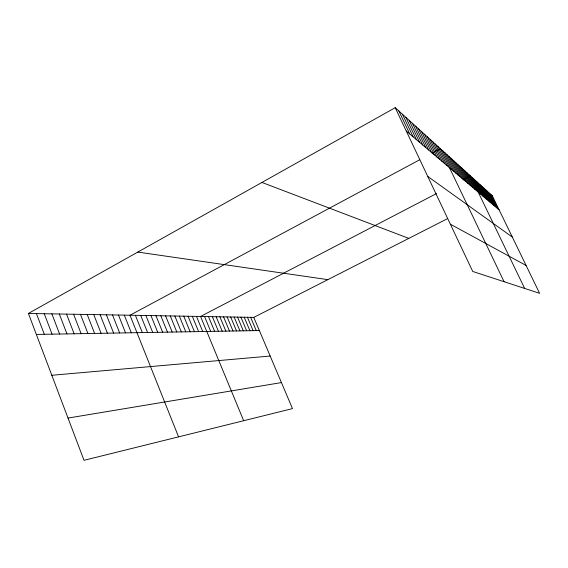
<?xml version="1.0" encoding="UTF-8"?>
<svg xmlns="http://www.w3.org/2000/svg" width="568" height="568" viewBox="0 0 568 568"><rect width="100%" height="100%" fill="white"/><g stroke="black" fill="none" stroke-linecap="round" stroke-linejoin="round"><path stroke-width="0.85" d="M28.4 313.451L253.775 317.391L292.484 408.612L84.014 460.314L28.4 313.451L395.214 107.686L492.321 195.818L539.6 293.315L472.739 271.469L395.214 107.686M419.518 159.864L130.001 315.226L178.565 436.87M432.149 153.083L440.37 148.667L504.065 281.7M436.416 193.603L200.561 316.461L243.672 420.718M462.927 179.786L470.382 175.903L524.654 288.43M253.775 317.391L447.648 218.588M486.08 198.999L492.321 195.818M68.018 418.069L281.437 382.584M51.816 375.278L270.176 356.044M36.345 334.438L259.356 330.548M137.825 252.071L327.835 279.648M261.947 182.442L408.797 238.382M450.36 224.197L526.089 265.455M427.761 176.442L512.336 237.083M406.248 130.995L499.137 209.862M491.05 194.661L497.916 208.825M489.744 193.475L496.673 207.774M488.423 192.275L495.41 206.695M487.074 191.054L494.117 205.602M485.697 189.804L492.804 204.487M484.298 188.533L491.469 203.351M482.871 187.234L490.106 202.194M481.415 185.913L488.714 201.015M479.932 184.572L487.301 199.815M478.419 183.194L485.853 198.587M476.871 181.796L484.383 197.337M475.302 180.368L482.878 196.059M473.698 178.913L481.344 194.753M472.058 177.422L479.775 193.425M468.678 174.355L476.545 190.685M466.931 172.771L474.883 189.272M465.149 171.16L473.18 187.823M463.332 169.505L471.44 186.347M461.472 167.816L469.665 184.841M459.569 166.097L467.847 183.301M457.63 164.329L465.994 181.724M455.642 162.526L464.091 180.106M453.612 160.687L462.146 178.458M451.532 158.799L460.158 176.769M449.402 156.867L458.127 175.043M447.229 154.894L456.047 173.275M445 152.87L453.91 171.465M442.713 150.797L451.73 169.612M437.9 146.43L447.123 165.7M435.365 144.123L444.701 163.641M432.766 141.766L442.209 161.525M430.09 139.338L439.653 159.359M427.349 136.852L437.026 157.13M424.53 134.289L434.328 154.837M421.633 131.662L431.552 152.487M418.659 128.964L428.705 150.066M415.591 126.181L425.773 147.573M412.439 123.32L422.755 145.01M409.201 120.38L419.645 142.369M405.857 117.349L416.443 139.657M402.414 114.225L413.149 136.852M398.871 111.001L409.748 133.97M250.637 317.334L256.26 330.604M247.449 317.278L253.108 330.661M244.204 317.221L249.906 330.718M240.903 317.164L246.647 330.775M237.552 317.107L243.331 330.832M234.137 317.043L239.959 330.888M230.665 316.987L236.529 330.945M227.136 316.923L233.036 331.009M223.536 316.859L229.479 331.073M219.88 316.795L225.865 331.137M216.152 316.731L222.18 331.201M212.361 316.667L218.431 331.265M208.499 316.596L214.619 331.329M204.565 316.532L210.728 331.4M196.478 316.39L202.726 331.534M192.318 316.319L198.615 331.613M188.072 316.241L194.419 331.684M183.748 316.17L190.145 331.755M179.346 316.092L185.786 331.833M174.852 316.014L181.341 331.911M170.265 315.929L176.804 331.989M165.586 315.851L172.182 332.074M160.815 315.765L167.461 332.152M155.944 315.68L162.64 332.237M150.967 315.595L157.719 332.323M145.891 315.503L152.7 332.408M140.708 315.417L147.566 332.5M135.411 315.325L142.327 332.592M124.3 315.126L131.329 332.784M118.471 315.027L125.556 332.884M112.507 314.921L119.649 332.99M106.401 314.814L113.607 333.089M100.145 314.707L107.423 333.203M93.748 314.594L101.083 333.309M87.195 314.48L94.593 333.423M80.478 314.367L87.941 333.537M73.591 314.246L81.125 333.657M66.534 314.118L74.131 333.778M59.299 313.99L66.96 333.906M51.873 313.863L59.605 334.034M44.254 313.728L52.057 334.169M36.43 313.593L44.304 334.303"/></g></svg>
